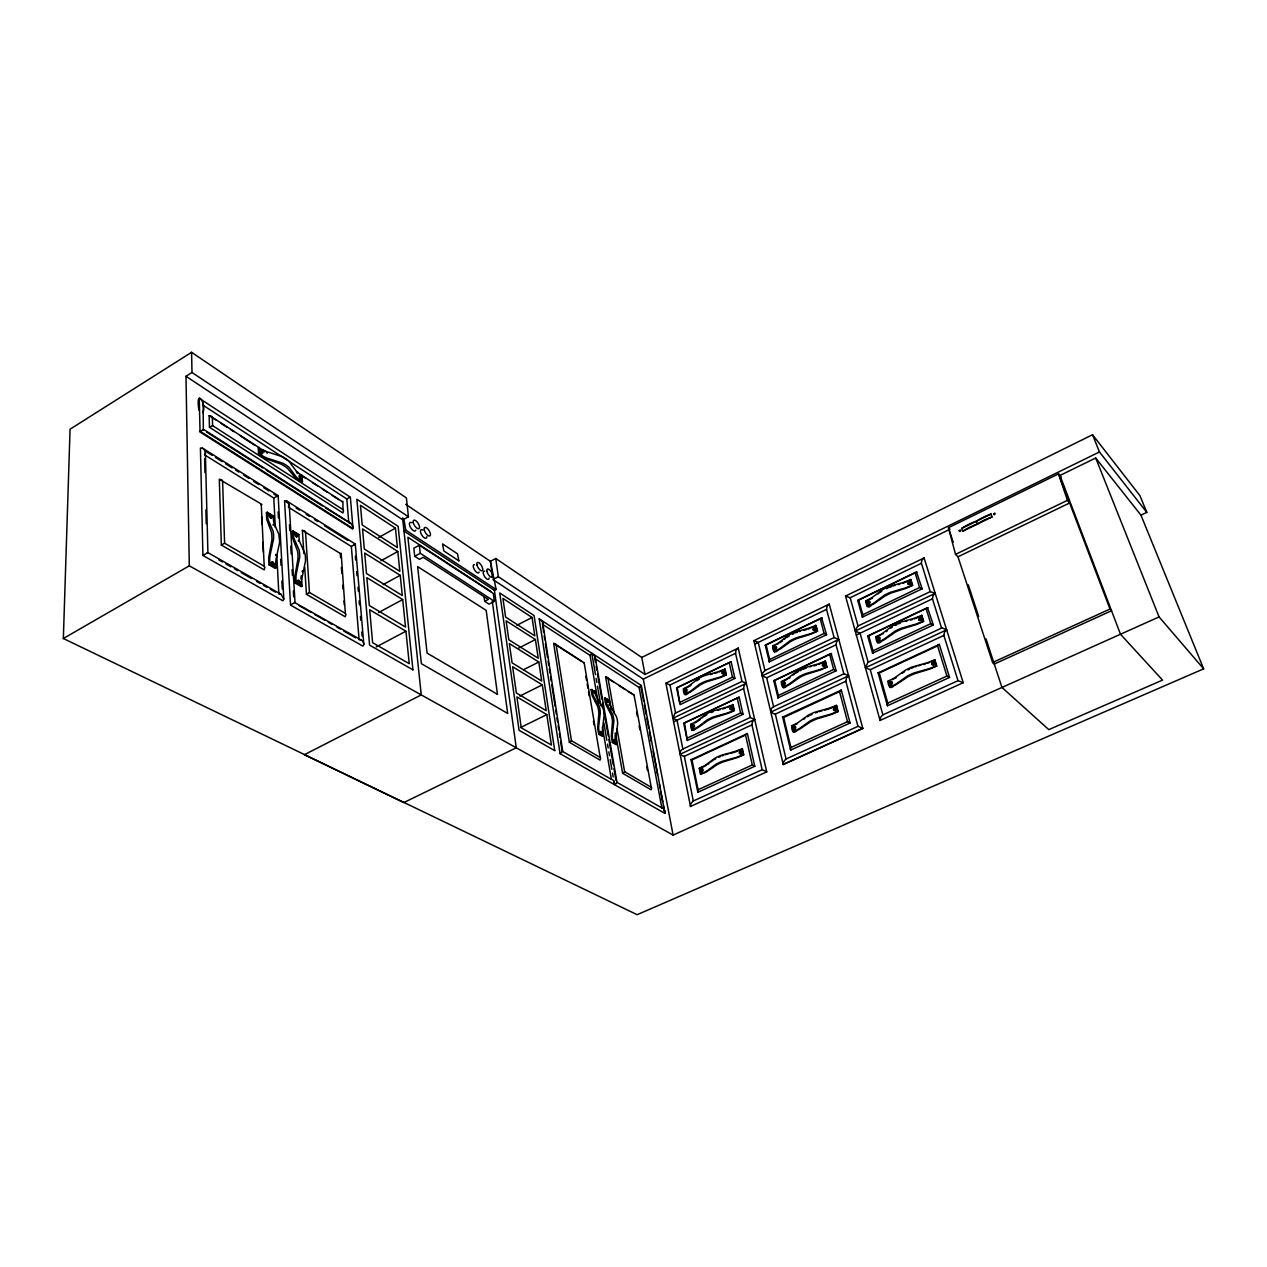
<?xml version="1.0" encoding="UTF-8"?>
<svg xmlns="http://www.w3.org/2000/svg" width="1267" height="1267" viewBox="0 0 1267 1267"><rect width="100%" height="100%" fill="white"/><g stroke="black" fill="none" stroke-linecap="round" stroke-linejoin="round"><path stroke-width="1.5" d="M198.951 410.207C195.055 386.245 207.012 403.983 202.894 412.662M865.424 667.772L867.879 662.388L942.014 627.878L946.655 629.842L865.424 667.772L870.255 669.689L882.877 714.857L880.723 717.074L880.058 720.448L963.221 682.723L924.102 557.923L922.043 559.935L921.299 562.865L930.216 591.626L857.743 626.104L855.241 630.523M539.219 618.898L641.308 685.479L664.922 813.398L560.077 753.659L539.219 618.898L542.403 621.479L543.543 632.011M986.043 638.916L1001.959 687.458L1048.791 729.634L1162.536 680.11L1120.487 634.244L1059.988 475.458L1095.702 458.005L1140.949 515.146L1203.65 668.849L637.127 914.695L63.35 638.505L70.065 429.212L191.586 352.305L406.39 497.915L408.417 516.762L402.843 519.882L185.98 376.267L191.998 372.498L191.586 352.305M615.128 736.412L615.445 732.96L622.635 773.266L651.048 789.784L651.65 788.058A2.803 2.471 35.9 0 0 651.238 787.25L634.038 695.013L608.002 678.193A2.756 2.471 40.6 0 0 607.511 677.449L605.594 676.926L611.391 709.678M300.897 579.019L301.213 575.836M202.482 448.122L278.154 495.619L283.808 599.006L282.937 600.811L202.91 555.453L200.424 448.011C203.654 447.045 206.901 452.398 204.541 454.805L273.783 498.058L275.335 527.452M286.532 500.877L288.924 503.696L288.433 507.196L351.339 546.489L359.115 639.787C362.156 638.916 365.355 643.937 362.948 646.154L290.539 605.119L284.552 500.75L286.532 500.877L355.298 544.034L363.819 644.46M930.216 591.626L935.204 593.368L855.241 631.014L860.071 633.215L868.196 662.308M941.555 627.989L932.464 598.816L933.146 595.442L935.204 593.368M275.572 555.389L275.826 554.376M595.49 674.646L591.8 653.408L595.078 656.48L616.997 782.341C613.814 787.662 615.319 779.506 611.407 779.379L562.105 751.173L560.584 741.401M641.26 685.637L639.091 687.458L594.793 658.492L595.078 656.48M302.132 571.781L302.433 570.831M882.877 714.857L957.995 680.696L943.867 635.385L944.564 631.98L946.655 629.842M933.161 663.512L931.863 664.304M933.351 624.979L930.754 623.665L872.995 650.81L872.535 653.234L933.351 624.979L927.507 607.622L867.673 635.986L872.694 653.455M922.17 588.807L919.62 587.508L862.811 614.717L862.352 617.124L922.17 588.807L916.484 571.908L857.696 600.305L862.51 617.346M836.172 670.781L833.654 669.467L778.334 695.472L777.906 697.832L836.172 670.781L831.073 653.487L773.757 680.648L778.081 698.054M826.591 634.719L824.104 633.437L769.655 659.521L769.227 661.865L826.591 634.719L821.618 617.884L765.22 645.109L769.402 662.071M684.608 723.536L687.332 740.466L743.032 714.319L739.152 697.151L683.673 723.172L687.332 740.466M677.402 688.139L680.062 704.674L734.908 678.415L731.122 661.707L676.53 687.807L679.682 702.821M614.527 784.685L613.941 780.836M617.013 728.858L624.631 771.714L622.635 773.266M556.118 644.697L571.449 740.688L569.342 742.256L553.631 643.383L555.595 643.921A2.867 2.566 43.9 0 1 556.118 644.697L584.166 662.799L600.21 757.46A2.914 2.566 38.7 0 1 600.637 758.299L600.035 760.105L569.342 742.256M634.038 695.013L628.464 691.687M584.166 662.799L583.533 662.689M887.359 630.713L886.235 631.647M342.027 501.843L342.898 501.352L343.009 509.635A3.532 3.104 55 0 1 343.547 510.664L342.929 512.961L209.467 427.28L209.15 415.655L211.652 416.305A3.833 3.294 60 0 1 212.365 417.334L265.025 451.495M782.42 641.023L779.823 642.812M784.273 639.265L785.397 638.41M700.223 719.608L697.008 721.715M701.966 717.946L703.027 717.138M877.857 593.97L879.06 593.083M793.174 674.978L794.314 674.123M708.966 763.605L707.778 764.444M710.755 761.974L713.052 760.39M303.858 553.631L302.37 530.366L304.824 531.031A3.706 3.215 54.7 0 1 305.521 532.029L309.449 592.497L345.353 613.339A3.69 3.199 51 0 1 345.907 614.416L345.257 616.776L306.456 594.318L304.714 567.188M803.69 719.228L804.846 718.389M203.322 429.941L203.148 403.08M309.449 592.497L306.456 594.318M790.038 677.607L788.644 678.494M345.353 613.339L341.187 553.283L340.316 553.742L340.617 557.67M901.914 673.379L904.717 671.621M354.348 544.699L355.298 544.066L351.339 546.489M696.676 680.759L699.289 679.16M786.617 637.554L789.357 635.891M690.99 685.352L689.612 686.191M880.359 592.18L881.753 591.293M704.214 716.346L706.859 714.746M209.467 427.28L212.603 425.633L343.009 509.635M795.565 673.284L798.353 671.621M560.077 753.659L562.738 751.283L542.704 622.715M890.828 628.036L892.253 627.165M542.339 624.203L590.042 655.387L591.8 653.408M277.695 495.904L273.783 498.058M349.85 497.218L346.825 498.976L202.704 404.997M258.547 454.394L259.45 453.871L259.133 447.378L258.246 447.9L258.547 454.394L262.285 456.801A31.485 19.67 -2.3 0 0 264.977 458.337L281.084 464.134A43.537 26.322 -1.9 0 1 287.34 468.188L295.734 478.166A30.693 18.91 -3.4 0 0 298.014 479.829L301.578 482.125L302.449 481.618L302.037 475.22L301.166 475.727L301.578 482.125M896.482 677.449L894.898 678.368M220.981 480.256L261.952 504.44L261.097 504.963M266.403 512.755L267.305 512.232L273.244 515.875L273.482 520.183A33.132 20.32 -56.1 0 0 274.226 523.794L279.168 535.038A43.157 26.148 -57.5 0 1 279.579 542.624L276.079 558.937A33.845 21.08 -57 0 0 275.731 563.308L275.968 567.774L275.034 568.297L268.968 564.765L268.747 560.283A32.277 19.987 -57 0 1 268.762 557.116L271.898 539.98A44.614 26.892 -57.5 0 0 271.502 532.393L266.925 519.945A31.659 19.338 -56.1 0 1 266.608 517.079L266.403 512.755L270.853 515.495M206.98 553.156L207.899 552.618L205.381 452.937M221.329 545.063L224.592 543.195L264.217 566.222A3.896 3.342 54 0 1 264.819 567.347L264.185 569.865L221.329 545.063L219.318 479.227L221.868 479.892A3.896 3.342 57.6 0 1 222.596 480.953L224.592 543.195M272.342 516.398L273.244 515.875M63.35 638.505L189.306 565.826L673.11 835.08L1159.067 616.918L1203.65 668.849M202.91 555.453L207.899 552.618L280.941 594.255L283.808 599.006M882.64 633.959L883.432 633.516M293.12 530.984L292.218 531.507L292.471 535.798A31.216 19.433 -56.3 0 0 292.82 538.649L297.507 551.05A43.997 27.035 -57.7 0 1 297.967 558.589L295.021 575.582A31.818 20.082 -57.2 0 0 295.037 578.718L295.306 583.168L301.182 586.589L302.1 586.083L301.831 581.632A33.37 21.175 -57.2 0 1 302.132 577.293L305.474 561.138A42.555 26.274 -57.7 0 0 304.983 553.6L299.946 542.387A32.673 20.43 -56.2 0 1 299.155 538.792L298.885 534.516L293.12 530.984L293.374 535.276A32.784 20.415 -56.2 0 0 294.166 538.871L299.186 550.1A42.698 26.259 -57.7 0 1 299.645 557.654L296.272 573.856A33.48 21.159 -57.2 0 0 295.955 578.195L296.225 582.662L302.1 586.083M297.983 535.038L298.885 534.516M268.968 564.765L269.903 564.243L275.968 567.774M706.432 765.284L705.703 765.696A24.833 11.767 -11.7 0 1 703.328 766.883L699.257 768.23L702.837 766.583A26.1 12.385 -11.6 0 0 705.798 764.888L714.841 758.236A33.385 15.568 -12.3 0 1 721.081 755.354L734.702 751.537A26.338 12.607 -12.3 0 0 738.297 750.207L742.43 748.845L743.745 754.768L740.086 756.447A25.087 11.926 -12.3 0 1 737.505 757.539L723.235 761.863A34.447 15.948 -12.3 0 0 716.995 764.73L706.923 771.619A24.881 11.736 -11.7 0 1 704.563 772.807L700.477 774.137L699.257 768.23M290.539 605.119L295.005 602.268L289.272 505.438M714.35 759.598L715.744 758.806M295.306 583.168L296.225 582.662M378.706 537.461L395.431 528.149L397.41 547.582L362.204 524.966L360.462 505.295L395.431 528.149M807.507 716.726L808.964 715.903M496.11 589.456L405.725 530.081L403.983 531.047L494.431 590.343L496.11 589.456L490.408 561.344L405.709 504.298M380.908 560.806L397.806 551.509L399.834 571.306L364.326 549.007L362.552 528.941L397.806 551.509M484.691 601.334L489.03 604.121L494.383 601.318L493.306 593.479L419.345 545.19L413.834 548.215L414.721 556.292L419.488 559.349L423.241 557.306L488.349 599.402L484.691 601.334L484.057 596.614M414.721 556.292L420.248 553.267L494.383 601.318M383.172 584.594L400.229 575.313L402.288 595.49L366.496 573.523L364.69 553.061L400.229 575.313M378.564 612.547L402.7 599.576L405.503 627.038L369.33 605.531L366.86 577.673L402.7 599.576M1140.949 515.146L1146.809 512.375L1099.455 451.971L645.014 674.472L641.751 657.446L495.745 558.478L490.408 561.344L491.754 571.005M645.014 674.472L498.311 576.675L492.942 579.542L643.288 679.112L673.11 835.08M376.236 646.946L405.931 631.219L409.241 663.67L372.609 642.717L369.695 609.775L405.931 631.219M516.936 625.28L532.045 617.472L534.832 635.844L505.596 617.061L502.951 598.452L532.045 617.472M518.456 648.197L535.403 639.55L538.237 658.238L508.811 639.756L506.119 620.814L535.403 639.55M523.414 669.784L538.808 662.008L541.706 681.028L512.074 662.847L509.35 643.573L538.808 662.008M519.834 696.074L542.292 684.861L546.22 710.692L516.35 692.938L512.628 666.743L542.292 684.861M641.751 657.446L1092.534 434.739L1139.952 495.682L1146.809 512.375M591.071 689.644L595.696 691.671L596.329 695.361A26.433 19.844 -57.4 0 0 597.39 698.497L603.06 708.411A34.431 25.578 -59.4 0 1 604.185 714.889L602.569 728.509A26.876 20.415 -58.7 0 0 602.664 732.183L602.522 736.38L598.642 734.052L597.976 730.235A25.625 19.401 -58.7 0 1 597.691 727.559L598.863 713.194A35.571 26.338 -59.4 0 0 597.739 706.733L592.275 695.805A25.229 18.894 -57.5 0 1 591.705 693.334L591.071 689.644L593.637 691.259M520.579 727.511L546.806 714.62L551.446 745.075L521.275 727.812L516.904 696.913L546.806 714.62M595.696 691.671C588.046 689.549 598.658 695.314 595.553 695.757M957.979 556.783L1069.633 502.983L1067.4 500.354L1058.547 473.874L1110.003 609.047L1111.539 610.742L994.294 664.051L992.584 662.498L957.979 556.783L955.524 554.36L948.46 527.721L1058.547 473.874L1061.065 476.867M604.612 698.244L609.158 700.239L609.807 703.898A26.164 19.797 -57.5 0 0 610.868 707.018L616.554 716.869A34.082 25.53 -59.5 0 1 617.694 723.299L616.142 736.808A26.607 20.367 -58.9 0 0 616.269 740.466L616.142 744.632L612.325 742.351L611.66 738.55A25.372 19.353 -58.9 0 1 611.359 735.905L612.468 721.652A35.223 26.29 -59.5 0 0 611.327 715.237L605.832 704.373A24.976 18.862 -57.6 0 1 605.246 701.918L604.612 698.244L607.115 699.827M643.288 679.112L950.06 529.178M961.811 528.339L991.111 514.054L991.966 516.984A42.54 27.573 -15.2 0 0 977.237 524.158A42.349 27.431 -14.8 0 0 962.603 531.285L961.811 528.339A42.27 27.446 -14.8 0 1 976.414 521.228A42.476 27.573 -15.3 0 1 991.111 514.054M962.603 531.285L991.966 516.984M294.53 602.474L361.111 639.946M690.499 806.461L665.904 683.198L738.233 648.102L766.741 771.872L690.499 806.461L690.784 803.88L692.954 801.14L762.243 769.687L766.741 771.872M880.058 720.448L845.517 596.06L924.102 557.923M783.244 764.555L753.881 640.674L829.236 604.121L862.843 728.446L783.244 764.555L783.576 761.895L785.73 759.139L858.092 726.292L862.843 728.446M665.904 683.198L669.99 685.019L735.525 653.281L736.095 650.114L738.233 648.102M845.517 596.06L850.173 597.755L921.378 563.277M754.704 644.159L826.527 609.379L827.145 606.133L829.236 604.121M676.673 687.997L731.122 661.707M857.775 600.542L916.96 571.971M765.363 645.331L822.125 617.932M955.524 554.36L1067.4 500.354M683.372 688.741L686.841 687.062A25.324 12.955 -11.6 0 0 689.691 685.352L698.402 678.558A32.404 16.297 -12.3 0 1 704.436 675.644L717.629 671.89A25.546 13.193 -12.3 0 0 721.113 670.544L725.12 669.198L726.355 674.773L722.839 676.467A24.342 12.48 -12.3 0 1 720.337 677.56L706.495 681.852A33.433 16.709 -12.3 0 0 700.477 684.75L690.768 691.766A24.152 12.274 -11.6 0 1 688.472 692.97C681.361 700.683 683.356 678.843 685.004 694.633M772.632 645.885L776.243 644.159A25.878 13.494 -13.4 0 0 779.237 642.353L788.517 635.242A33.132 16.946 -14.1 0 1 794.805 632.201L808.362 628.321A26.132 13.731 -14.2 0 0 811.973 626.943L816.091 625.534L817.563 631.14L813.873 632.898A24.897 13.003 -14.1 0 1 811.276 634.038L797.054 638.473A34.177 17.374 -14.1 0 0 790.766 641.482L780.472 648.847A24.659 12.797 -13.4 0 1 778.065 650.098C770.985 658.016 772.221 635.955 774.454 651.84M865.63 600.906L869.4 599.085A26.512 14.048 -15.3 0 0 872.551 597.216L882.45 589.741A33.971 17.595 -16 0 1 889.006 586.573L902.928 582.567A26.813 14.27 -16.2 0 0 906.665 581.125L910.91 579.668L912.636 585.291L908.787 587.144A25.546 13.509 -16.2 0 1 906.095 588.331L891.445 592.908A35.048 18.039 -16 0 0 884.889 596.06L873.945 603.773A25.277 13.303 -15.4 0 1 871.443 605.088C865.678 612.864 864.727 593.78 867.135 605.024M683.863 689.058L687.332 687.395A24.089 12.322 -11.6 0 0 688.868 686.603M725.12 669.198L721.588 670.892A24.279 12.512 -12.3 0 1 719.102 671.985M816.091 625.534L812.416 627.292A24.833 13.034 -14.1 0 1 811.561 627.703M866.074 601.287L869.827 599.465A25.229 13.351 -15.4 0 0 870.682 599.038M910.91 579.668L907.077 581.521A25.483 13.541 -16.2 0 1 904.385 582.709L902.563 583.406M685.558 690.8L684.433 691.624M722.127 673.205L723.346 672.619M866.881 603.551L868.18 602.934M907.948 583.786L909.263 583.153M773.741 648.53L774.976 647.944M814.364 628.986L813.208 629.842M598.642 734.052L603.33 736M684.528 694.3L687.997 692.637A25.388 12.923 -11.6 0 0 690.863 690.927L699.574 684.148A32.483 16.249 -12.3 0 1 705.64 681.234L718.864 677.465A25.609 13.145 -12.3 0 0 722.348 676.135L726.355 674.773M867.23 606.513L870.999 604.707A26.575 14 -15.3 0 0 874.167 602.823L884.097 595.363A34.051 17.548 -15.9 0 1 890.669 592.196L904.622 588.189A26.876 14.222 -16.2 0 0 908.376 586.748L912.636 585.291M773.994 651.491L777.605 649.749A25.926 13.462 -13.3 0 0 780.615 647.96L789.927 640.849A33.195 16.899 -14.1 0 1 796.23 637.808L809.819 633.928A26.195 13.699 -14.2 0 0 813.43 632.534L817.563 631.14M680.252 702.187L732.5 677.164L734.908 678.415M612.325 742.351L616.934 744.252M672.92 718.215L674.915 713.369L741.971 681.44L746.342 683.309L672.904 718.278L677.053 720.21L682.85 749.035C678.478 751.109 679.777 755.829 684.323 756.351L693.302 801.045M762.227 675.913L762.544 673.3L764.635 670.702L834.114 637.554L838.786 639.455L762.291 675.818L766.678 677.782L773.583 706.764C769.053 709.14 770.732 713.527 775.341 714.097L786.063 759.044M673.616 721.842L743.602 688.583L744.172 685.384L746.342 683.309M766.678 677.782L836.046 644.808L836.679 641.53L838.786 639.455M856.318 635.005L932.464 598.816M683.847 723.346L739.152 697.151M867.832 636.177L927.998 607.669M773.931 680.838L831.58 653.519M690.689 724.265L694.205 722.602A25.673 12.702 -11.6 0 0 697.103 720.891L705.957 714.16A32.847 15.98 -12.3 0 1 712.086 711.262L725.468 707.477A25.91 12.939 -12.3 0 0 729.016 706.131L733.07 704.769L734.353 710.518L730.758 712.197A24.675 12.242 -12.3 0 1 728.224 713.289L714.192 717.597A33.892 16.376 -12.3 0 0 708.079 720.48L698.196 727.448A24.469 12.037 -11.6 0 1 695.884 728.636C688.615 736.428 690.689 714.129 692.352 730.299M781.327 681.567L785.002 679.841A26.243 13.256 -13.3 0 0 788.058 678.051L797.497 670.987A33.591 16.629 -14 0 1 803.896 667.962L817.643 664.066A26.496 13.478 -14.1 0 0 821.301 662.673L825.482 661.263L827.003 667.028L823.249 668.786A25.245 12.749 -14.1 0 1 820.62 669.926L806.176 674.377A34.652 17.041 -14 0 0 799.794 677.386L789.309 684.687A25.007 12.559 -13.3 0 1 786.87 685.922C779.633 693.936 780.931 671.383 783.196 687.664M875.845 636.715L879.662 634.91A26.892 13.794 -15.2 0 0 882.877 633.041L892.966 625.613A34.447 17.279 -15.8 0 1 899.633 622.461L913.76 618.423A27.209 14.016 -16 0 0 917.546 616.981L921.869 615.524L923.643 621.305L919.731 623.142A25.91 13.256 -16 0 1 916.991 624.33L902.12 628.939A35.555 17.706 -15.8 0 0 895.452 632.075L884.303 639.74A25.641 13.066 -15.2 0 1 881.753 641.039C874.578 649.258 875.006 626.516 877.92 642.844M876.273 637.079L878.823 635.876M921.869 615.524L917.973 617.362A25.863 13.303 -16 0 1 915.233 618.549L914.315 618.914M781.802 681.915L785.461 680.173A24.96 12.591 -13.3 0 0 787.108 679.365M825.482 661.263L821.745 663.021A25.182 12.797 -14.1 0 1 820.889 663.417M692.906 726.403L691.766 727.226M730.045 708.871L731.281 708.285M877.128 639.439L878.427 638.821M920.206 619.104L918.987 619.991M782.468 684.291L783.735 683.705M822.473 665.413L823.756 664.811M691.861 729.982L695.393 728.319A25.736 12.67 -11.6 0 0 698.291 726.625L707.176 719.894A32.91 15.933 -12.3 0 1 713.321 716.995L726.735 713.21A25.958 12.892 -12.3 0 0 730.283 711.88L734.353 710.518M877.493 642.48L881.325 640.674A26.955 13.747 -15.2 0 0 884.54 638.806L894.66 631.394A34.526 17.215 -15.8 0 1 901.344 628.242L915.503 624.219A27.272 13.969 -16 0 0 919.304 622.778L923.643 621.305M782.737 687.316L786.411 685.59A26.29 13.208 -13.3 0 0 789.468 683.8L798.939 676.752A33.655 16.582 -14 0 1 805.353 673.727L819.131 669.815A26.559 13.43 -14.1 0 0 822.806 668.438L827.003 667.028M687.538 737.98L740.593 713.036L743.032 714.319M682.85 749.035L750.222 717.518L754.673 719.498L680.11 754.261M773.583 706.764L843.98 673.775L848.621 675.802L770.89 712.054M684.323 756.351L751.901 724.851L752.487 721.62L754.673 719.498M870.255 669.689L943.867 635.385M775.341 714.097L845.849 681.25L846.483 677.94L848.621 675.802M691.228 759.662L747.403 733.577L754.799 766.282L697.864 792.271L697.689 790.576A2.819 1.679 -64.6 0 1 698.085 789.737L692.004 759.915L690.958 759.456L697.864 792.271M782.563 717.106L841.32 690.119L850.078 722.998L790.64 750.112L790.497 748.369A2.867 1.647 -66.6 0 1 790.909 747.514L783.655 717.534L782.468 717.106M878.158 672.825L939.338 644.412L949.553 677.433L887.454 705.767L887.375 703.961A2.914 1.584 -68.3 0 1 887.771 703.09L879.25 672.951L877.983 672.555L887.454 705.767M692.004 759.915L745.55 735.05A2.803 1.663 -66.3 0 1 746.01 734.258L747.403 733.577M783.655 717.534L839.53 691.592A2.867 1.615 -68.1 0 1 839.973 690.784L841.32 690.119M879.25 672.951L937.596 645.869A2.914 1.552 -69.7 0 1 938.039 645.046L939.338 644.412M887.961 681.108L891.857 679.302A27.367 13.462 -15 0 0 895.151 677.449L905.462 670.116A35.033 16.851 -15.6 0 1 912.272 666.965L926.652 662.91A27.684 13.684 -15.8 0 0 930.516 661.469L934.903 659.996L936.741 665.983L932.75 667.82A26.369 12.939 -15.8 0 1 929.946 669.008L914.822 673.616A36.157 17.263 -15.6 0 0 908.011 676.752L896.608 684.338A26.084 12.749 -15.1 0 1 894.011 685.637C886.631 693.952 887.138 670.591 890.099 687.443M791.606 725.769L795.343 724.043A26.686 12.923 -13.2 0 0 798.463 722.269L808.108 715.301A34.146 16.202 -13.9 0 1 814.633 712.276L828.618 708.348A26.955 13.145 -14 0 0 832.356 706.97L836.6 705.545L838.168 711.516L834.367 713.258A25.673 12.432 -13.9 0 1 831.675 714.398L816.977 718.864A35.238 16.614 -13.9 0 0 810.468 721.857L799.746 729.079A25.435 12.242 -13.3 0 1 797.276 730.33C789.848 738.408 791.226 715.285 793.522 732.041M738.788 750.523L742.43 748.845M793.332 725.532L795.819 724.376A25.372 12.29 -13.3 0 0 797.481 723.552M836.6 705.545L832.799 707.303A25.625 12.48 -14 0 1 830.123 708.443L829.204 708.791M930.944 661.833L934.903 659.996M700.287 771.049L701.522 770.479M739.358 753.041L740.609 752.455M889.276 683.942L890.622 683.325M792.778 728.588L793.981 727.844M833.559 709.805L834.779 709.029M700.477 774.137L704.072 772.49A26.164 12.337 -11.6 0 0 707.034 770.811L716.093 764.175A33.449 15.505 -12.3 0 1 722.348 761.293L736 757.476A26.401 12.575 -12.3 0 0 739.611 756.13L743.745 754.768M889.672 687.078L893.583 685.289A27.431 13.414 -15 0 0 896.878 683.436L907.204 676.103A35.112 16.788 -15.6 0 1 914.045 672.951L928.458 668.897A27.747 13.636 -15.8 0 0 932.322 667.456L936.741 665.983M793.063 731.724L796.8 729.998A26.75 12.876 -13.2 0 0 799.936 728.224L809.613 721.256A34.225 16.154 -13.9 0 1 816.138 718.246L830.17 714.303A27.019 13.098 -14 0 0 833.908 712.925L838.168 711.516M698.085 789.737L752.297 764.967L754.799 766.282M887.771 703.09L946.908 676.071L949.553 677.433M790.909 747.514L847.512 721.667L850.078 722.998M992.584 662.498L1110.003 609.047M783.212 764.397L862.811 728.287M889.782 587.286L891.493 586.605M795.628 632.867L797.276 632.217M809.819 628.448L808.061 629.097M806.398 667.962L804.719 668.612A34.573 17.105 -14 0 0 803.056 669.309M818.229 664.51L819.116 664.161A25.182 12.797 -14.1 0 0 820.002 663.813M815.457 712.909L817.167 712.26M721.968 755.94L723.615 755.306M927.206 663.37L928.141 663.021A26.306 12.987 -15.8 0 0 929.091 662.641M735.319 751.949L736.206 751.616A25.039 11.973 -12.3 0 0 737.932 750.903M753.881 640.674L758.236 642.448L764.967 670.639M914.822 666.965L916.579 666.347M717.391 672.619L714.857 673.41M725.231 708.205L722.649 708.997M828.301 709.108L824.738 710.154M734.432 752.25L730.964 753.263M893.203 585.987L894.898 585.433M798.939 631.615L800.586 631.093M818.878 711.658L822.251 710.644M725.262 754.736L728.541 753.754M912.462 619.547L910.656 620.086M816.439 665.127L813.826 665.872M925.322 664.019L923.485 664.557M710.106 674.551L712.434 673.965M905.604 621.305L907.299 620.814M806.303 629.667L803.785 630.332M809.74 666.822L811.387 666.363M717.835 710.138L720.194 709.552M918.337 665.793L920.871 665.159M899.871 584.245L898.176 584.657M741.971 681.44L735.525 653.281M958.026 680.617L963.221 682.723M750.286 717.439L743.602 688.583M325.667 508.019L351.181 523.73L352.812 526.47L352.479 528.925L199.442 431.619L203.797 429.529L350.579 523.271M608.065 702.425C607.542 694.063 605.642 704.832 607.669 701.079M279.469 593.906L280.941 594.255M616.997 782.341L663.449 808.821L665.238 811.434M266.577 452.747L267.559 453.143M600.843 731.439L600.162 732.69L601.746 734.527L600.843 731.439L600.986 732.722M299.091 583.834L299.471 584.008A2.154 1.156 59.8 0 0 300.485 582.804A2.154 1.156 59.8 0 0 298.98 580.397L298.6 580.207A2.154 1.156 59.8 0 0 297.587 581.426A2.154 1.156 59.8 0 0 299.091 583.834L299.107 582.361M218.953 559.982L222.374 561.93M225.795 563.878L230.942 566.808M234.363 568.756L237.784 570.704M241.205 572.652L251.484 578.496M256.615 581.426L260.036 583.374M263.457 585.322L266.878 587.27M270.299 589.218L275.446 592.148M299.186 605.658L311.175 612.484M314.596 614.432L324.875 620.276M328.296 622.24L331.716 624.188M336.848 627.102L340.285 629.05M343.705 631.014L355.694 637.824M571.449 740.688L600.21 757.46M624.631 771.714L651.238 787.25M615.461 741.48C611.581 738.423 616.174 745.36 615.556 741.417C614.938 738.059 611.755 740.942 615.524 741.86M302.37 530.366L340.649 553.679M595.442 701.364L598.008 702.963M205.428 451.147L212.112 455.344M215.453 457.435L222.137 461.616M225.478 463.722L232.146 467.903M235.488 469.994L238.83 472.084M243.834 475.236L248.855 478.372M253.859 481.508L258.864 484.659M263.884 487.795L268.889 490.931M273.894 494.082L277.235 496.173M284.552 500.75L289.541 503.886M296.193 508.051L299.519 510.126M306.155 514.291L309.481 516.382M314.469 519.502L317.795 521.592M324.447 525.757L347.712 540.344M206.632 432.047L262.839 467.935M266.149 470.041L322.356 505.913M553.631 643.383L581.87 661.612M605.594 676.926L613.766 682.2M618.66 685.368L625.201 689.581M259.45 453.871L263.172 456.263A33.132 20.731 -2.3 0 0 267.084 458.116L282.699 463.168A42.239 25.578 -2 0 1 288.971 467.238L296.193 476.915A32.229 19.86 -3.5 0 0 298.901 479.322L302.449 481.618M296.288 471.783L342.359 501.669M209.15 415.655L215.707 419.915M220.632 423.115L227.189 427.359M230.467 429.497L233.761 431.619M240.318 435.88L255.079 445.446M302.655 476.297L305.949 478.435M312.506 482.679L317.431 485.879M322.341 489.062L327.266 492.261M332.192 495.445L338.748 499.705M261.319 451.876L262.602 452.699M300.612 477.295L301.831 478.087M490.947 591.499L407.895 537.24L421.357 663.655L507.687 713.448L492.277 601.176M191.998 372.498L408.417 516.762M762.148 769.687L751.901 724.851M910.815 581.996L910.957 582.345A1.726 1.41 -46.1 0 1 908.993 584.594A1.726 1.41 -46.1 0 1 908.344 582.123A1.726 1.41 -46.1 0 1 910.957 582.345M921.774 617.932L921.933 618.28A1.758 1.457 -46.9 0 1 919.937 620.561A1.758 1.457 -46.9 0 1 919.272 618.027A1.758 1.457 -46.9 0 1 921.933 618.28M934.84 662.498L934.998 662.863A1.774 1.505 -48.1 0 1 932.955 665.191A1.774 1.505 -48.1 0 1 932.274 662.562A1.774 1.505 -48.1 0 1 934.998 662.863M869.7 601.777L869.843 602.126A1.71 1.394 -48.4 0 1 867.895 604.359A1.71 1.394 -48.4 0 1 867.293 601.888A1.71 1.394 -48.4 0 1 869.843 602.126M1092.534 434.739L1099.455 451.971M1095.702 458.005L1159.067 616.918M968.289 584.784L978.694 616.522M948.46 527.721L953.227 542.26M915.249 573.333L919.62 587.508M926.256 609.079L930.754 623.665M937.596 645.869L946.908 676.071M910.498 579.288L912.208 584.911M921.442 615.144L923.215 620.925M934.492 659.632L936.313 665.618M858.804 600.574L862.811 614.717M868.893 636.256L872.995 650.81M976.414 521.228L977.237 524.158M850.173 597.755L858.06 626.056M826.527 609.379L834.129 637.649M836.046 644.808L843.87 673.886M845.849 681.25L857.965 726.355M820.351 619.31L824.104 633.437M829.806 654.944L833.654 669.467M839.53 691.592L847.512 721.667M815.631 625.169L817.104 630.776M825.023 660.915L826.543 666.68M836.157 705.212L837.725 711.167M273.07 524.459L273.276 525.314M766.25 645.426L769.655 659.521M774.834 680.981L778.334 695.472M782.737 717.328L790.64 750.112M729.317 663.084L732.5 677.164M737.331 698.576L740.593 713.036M745.55 735.05L752.297 764.967M724.645 668.849L725.88 674.44M732.595 704.452L733.862 710.185M741.939 748.528L743.27 754.451M699.764 768.531L700.968 774.454M669.99 685.019L675.628 713.083M640.659 685.447L643.588 700.952M644.333 704.832L646.17 714.525M646.899 718.405L648.736 728.097M649.48 731.978L651.317 741.67M653.154 751.363L657.573 774.628M659.41 784.321L660.139 788.201M660.883 792.081L662.72 801.773M663.449 805.654L664.922 813.398M639.091 687.458L661.928 808.298M636.62 712.292L637.333 716.172M639.138 725.848L639.867 729.729M646.724 766.535L647.437 770.415M608.002 678.193L614.242 713.273M616.142 744.632L615.461 740.847A25.308 19.338 -58.9 0 1 615.16 738.202L615.128 737.299M614.764 741.401L614.986 742.7M605.388 697.864L606.038 701.538A26.243 19.813 -57.5 0 0 607.099 704.658L612.769 714.525A34.177 25.546 -59.5 0 1 613.909 720.971L612.341 734.512A26.686 20.383 -58.9 0 0 612.452 738.17L613.117 741.971M594.793 658.492L595.458 662.356M596.139 666.22L596.805 670.085M597.486 673.965L601.857 699.083M602.522 702.947L603.203 706.812M603.868 710.676L608.239 735.81M608.904 739.675L613.276 764.793M613.957 768.657L615.968 780.266M596.155 678.494L596.82 682.359M597.486 686.223L600.827 705.529M603.836 722.903L606.845 740.292M607.511 744.141L608.176 748.005M608.857 751.869L609.522 755.734M610.187 759.598L611.866 769.243M612.531 773.108L613.196 776.972M590.042 655.387L598.056 701.886M599.386 709.631L600.051 713.511M602.395 727.068L611.407 779.379M593.811 690.863L594.033 692.13M591.863 689.248L592.481 692.954A26.496 19.844 -57.4 0 0 593.542 696.09L599.196 706.004A34.526 25.593 -59.3 0 1 600.32 712.497L598.689 726.149A26.955 20.43 -58.7 0 0 598.784 729.84L599.434 733.656M585.845 676.325L586.51 680.221M587.159 684.117L587.825 688.013M588.49 691.909L589.139 695.821M593.431 721.145L594.096 725.041M403.761 518.456L405.725 530.081M544.161 635.923L544.762 639.819M545.38 643.731L547.502 657.399M548.104 661.311L548.722 665.223M549.324 669.119L549.941 673.03M550.543 676.942L551.145 680.838M551.763 684.75L555.104 706.242M555.706 710.138L556.324 714.05M556.926 717.961L557.543 721.873M558.145 725.769L558.747 729.681M559.365 733.593L559.966 737.489M495.745 558.478L498.311 576.675M492.182 574.078L492.689 577.72M494.288 589.329L516.271 747.783L403.793 802.581L304.333 754.72L421.262 694.918L402.605 517.902M419.345 545.19L420.248 553.267M355.346 556.181L355.663 560.077M356.66 571.734L356.993 575.63M357.975 587.302L358.308 591.182M359.131 600.906L359.448 604.802M360.446 616.475L360.762 620.355M361.76 632.027L362.093 635.923M346.825 498.976L348.805 522.796M341.393 567.521L341.852 573.444M342.787 585.259L343.104 589.203M344.022 601.017L344.339 604.961M300.913 582.139L301.182 586.589M296.209 535.133L296.304 536.606M289.462 524.744L289.81 530.604M290.729 546.204L291.188 553.996M292.091 569.596L292.439 575.44M293.358 591.04L293.706 596.884M278.091 511.963L278.423 517.886M279.389 535.656L279.706 541.579M280.672 559.349L281.005 565.272M281.86 581.062L282.288 588.965M276.792 554.898L278.867 594.096M270.251 514.513L270.33 516.002M272.674 561.994L272.753 563.53M267.305 512.232L267.527 516.54A33.259 20.304 -56 0 0 268.271 520.167L273.181 531.427A43.3 26.116 -57.4 0 1 273.577 539.029L270.045 555.374A33.971 21.064 -57 0 0 269.681 559.761L269.903 564.243M261.287 504.789L264.217 566.222M261.651 516.762L262.031 524.633M262.871 542.324L263.346 552.159M212.365 417.334L212.603 425.633M204.636 458.749L204.969 472.512M205.903 509.888L206.236 523.651M185.98 376.267L189.306 565.826M298.458 541.231A31.105 19.448 -56.3 0 1 298.331 540.28M264.66 451.86A31.39 19.702 -2.2 0 1 263.726 451.369M262.855 449.785A33.037 20.763 -2.2 0 0 266.751 451.654L282.319 456.706A42.128 25.625 -1.9 0 1 288.575 460.792L295.797 470.5A32.134 19.908 -3.5 0 0 298.489 472.908M297.618 473.43A30.614 18.942 -3.4 0 1 296.811 472.892M479.132 572.05A4.767 1.98 58.8 0 1 474.587 569.96A4.767 1.98 58.8 0 1 474.46 564.623M489.11 578.069A4.72 1.948 58.9 0 1 486.655 578.813A4.72 1.948 58.9 0 1 483.376 573.713A4.72 1.948 58.9 0 1 484.707 571.211M426.789 536.606A4.941 2.122 57.8 0 1 424.065 537.636A4.941 2.122 57.8 0 1 420.517 531.997A4.941 2.122 57.8 0 1 422.624 529.986M415.798 530.192A4.973 2.154 57.6 0 1 412.519 529.939A4.973 2.154 57.6 0 1 409.447 524.38A4.973 2.154 57.6 0 1 411.664 522.717M895.341 625.455A35.476 17.754 -15.8 0 1 896.988 624.647M898.683 623.871A35.476 17.754 -15.8 0 1 900.409 623.142M880.977 634.846A25.578 13.113 -15.2 0 1 880.106 635.274M886.425 588.775A34.985 18.102 -16 0 1 888.088 587.999M872.329 598.151A25.229 13.351 -15.4 0 1 871.522 598.61M711.357 712.529A33.813 16.439 -12.3 0 1 712.957 711.864M729.491 706.463A24.611 12.29 -12.3 0 1 726.957 707.556M696.264 722.127A24.421 12.084 -11.6 0 1 694.696 722.919M609.189 705.117A24.912 18.847 -57.6 0 1 609.015 704.278M907.885 669.926A36.078 17.326 -15.6 0 1 909.563 669.134M911.29 668.358A36.078 17.326 -15.6 0 1 913.048 667.63M894.059 678.811A26.021 12.797 -15.1 0 1 892.301 679.666M718.753 757.302A34.367 16.012 -12.3 0 1 720.337 756.605M799.857 670.813A34.573 17.105 -14 0 1 801.441 670.037M810.516 715.111A35.159 16.661 -13.9 0 1 812.115 714.335M792.398 634.308A34.114 17.437 -14.1 0 1 793.997 633.563M778.318 643.684A24.611 12.828 -13.4 0 1 777.51 644.095M993.597 513.959C994.896 516.762 996.195 511.029 993.597 513.959M959.135 530.762C960.354 533.55 961.716 527.864 959.135 530.762M685.669 689.533L685.78 691.925L685.669 689.533M723.441 671.336L723.584 673.743L723.441 671.336M868.228 601.635L868.497 604.058L868.228 601.635M909.294 581.854L909.611 584.277L909.294 581.854M775.056 646.645L775.261 649.068L775.056 646.645M814.443 627.688L814.665 630.111L814.443 627.688M693.017 725.104L693.144 727.559L693.017 725.104M731.376 706.97L731.534 709.441L731.376 706.97M878.474 637.491L878.76 639.978L878.474 637.491M920.238 617.758L920.555 620.26L920.238 617.758M783.814 682.375L784.004 684.861L783.814 682.375M823.819 663.48L824.057 665.967L823.819 663.48M701.633 769.132L701.775 771.666L701.633 769.132M740.704 751.109L740.878 753.659L740.704 751.109M794.14 726.64L794.361 729.19L794.14 726.64M834.921 707.841L835.175 710.391L834.921 707.841M890.669 681.947L890.97 684.513L890.669 681.947M933.256 662.308L933.605 664.874L933.256 662.308M273.244 565.684L272.864 565.51A2.186 1.188 59.1 0 1 271.328 563.055A2.186 1.188 59.1 0 1 272.405 561.851L272.785 562.041A2.186 1.188 59.1 0 1 274.321 564.48A2.186 1.188 59.1 0 1 273.244 565.684M296.573 536.733L296.193 536.559A2.122 1.109 58.9 0 1 294.72 534.183A2.122 1.109 58.9 0 1 295.718 533.059L296.098 533.249A2.122 1.109 58.9 0 1 297.571 535.624A2.122 1.109 58.9 0 1 296.573 536.733M270.805 518.092L270.425 517.902A2.154 1.14 58.2 0 1 268.921 515.495A2.154 1.14 58.2 0 1 269.982 514.386L270.362 514.576A2.154 1.14 58.2 0 1 271.867 516.984A2.154 1.14 58.2 0 1 270.805 518.092M412.931 669.831L369.584 645.141L356.866 499.261L398.139 526.343L412.931 669.831M554.74 750.618L519.058 730.299L499.736 593.004L534.072 615.524L554.74 750.618M300.247 582.614L297.903 581.236L300.247 582.614M497.472 694.348L427.09 653.107L417.635 566.618L486.18 610.361L497.472 694.348M273.973 564.227L271.55 562.817L273.973 564.227M601.762 733.181L600.21 732.247L601.762 733.181M297.333 535.418L295.021 534.009L297.333 535.418M271.518 516.73L269.142 515.273L271.518 516.73M594.809 692.621L593.257 691.655L594.809 692.621M608.35 701.189L606.845 700.239L608.35 701.189M353.002 528.529L200.028 431.192L199.267 398.297L350.357 497.202L353.002 528.529M261.382 453.174L260.891 450.339L261.382 453.174M300.691 478.578L300.184 475.79L300.691 478.578M458.86 560.853L443.83 550.939L442.547 543.907L457.545 553.853L458.86 560.853M301.847 478.213L301.784 477.77A2.059 1.045 58.2 0 0 300.216 475.568A2.059 1.045 58.2 0 0 299.044 476.281L299.107 476.725A2.059 1.045 58.2 0 0 300.675 478.926A2.059 1.045 58.2 0 0 301.847 478.213M262.617 452.826L262.554 452.382A2.122 1.077 57.2 0 0 260.939 450.118A2.122 1.077 57.2 0 0 259.687 450.814L259.735 451.258A2.122 1.077 57.2 0 0 261.366 453.523A2.122 1.077 57.2 0 0 262.617 452.826M476.978 565.098A4.767 1.964 58.8 0 0 482.078 570.768A4.767 1.964 58.8 0 0 480.272 563.973A4.767 1.964 58.8 0 0 476.978 565.098M486.876 571.227A4.72 1.948 58.9 0 0 491.802 577.277A4.72 1.948 58.9 0 0 490.503 570.847A4.72 1.948 58.9 0 0 486.876 571.227M424.271 530.065A4.941 2.106 57.8 0 0 429.671 536.004A4.941 2.106 57.8 0 0 427.929 529.068A4.941 2.106 57.8 0 0 424.271 530.065M413.28 522.748A4.973 2.138 57.6 0 0 418.728 528.751A4.973 2.138 57.6 0 0 417.001 521.782A4.973 2.138 57.6 0 0 413.28 522.748M878.965 640.152A1.726 1.425 -49.3 0 0 879.741 637.38A1.726 1.425 -49.3 0 0 877.112 638.52A1.726 1.425 -49.3 0 0 878.965 640.152M685.938 692.099A1.647 1.267 -56.6 0 0 686.777 689.438A1.647 1.267 -56.6 0 0 684.402 690.499A1.647 1.267 -56.6 0 0 685.938 692.099M723.758 673.901A1.647 1.299 -55.2 0 0 724.581 671.241A1.647 1.299 -55.2 0 0 722.158 672.318A1.647 1.299 -55.2 0 0 723.758 673.901M693.302 727.733A1.663 1.299 -57.9 0 0 694.142 725.025A1.663 1.299 -57.9 0 0 691.734 726.07A1.663 1.299 -57.9 0 0 693.302 727.733M731.708 709.615A1.679 1.33 -56.5 0 0 732.532 706.891A1.679 1.33 -56.5 0 0 730.077 707.968A1.679 1.33 -56.5 0 0 731.708 709.615M891.16 684.703A1.758 1.473 -50.8 0 0 891.952 681.852A1.758 1.473 -50.8 0 0 889.26 682.992A1.758 1.473 -50.8 0 0 891.16 684.703M701.934 771.856A1.695 1.346 -59.6 0 0 702.789 769.085A1.695 1.346 -59.6 0 0 700.318 770.114A1.695 1.346 -59.6 0 0 701.934 771.856M741.052 753.833A1.71 1.378 -58.2 0 0 741.892 751.046A1.71 1.378 -58.2 0 0 739.39 752.107A1.71 1.378 -58.2 0 0 741.052 753.833M784.194 685.019A1.695 1.362 -54.2 0 0 785.002 682.295A1.695 1.362 -54.2 0 0 782.483 683.372A1.695 1.362 -54.2 0 0 784.194 685.019M824.247 666.141A1.71 1.394 -52.3 0 0 825.039 663.385A1.71 1.394 -52.3 0 0 822.473 664.494A1.71 1.394 -52.3 0 0 824.247 666.141M794.536 729.38A1.726 1.41 -56 0 0 795.359 726.577A1.726 1.41 -56 0 0 792.794 727.654A1.726 1.41 -56 0 0 794.536 729.38M835.365 710.581A1.742 1.441 -53.9 0 0 836.172 707.762A1.742 1.441 -53.9 0 0 833.543 708.855A1.742 1.441 -53.9 0 0 835.365 710.581M775.436 649.227A1.679 1.33 -53 0 0 776.243 646.55A1.679 1.33 -53 0 0 773.757 647.643A1.679 1.33 -53 0 0 775.436 649.227M814.855 630.269A1.695 1.346 -51.1 0 0 815.647 627.577A1.695 1.346 -51.1 0 0 813.113 628.701A1.695 1.346 -51.1 0 0 814.855 630.269"/></g></svg>
